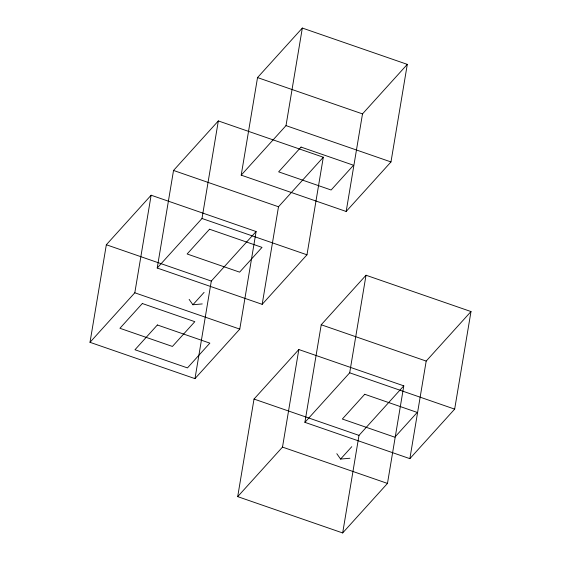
<?xml version="1.0" encoding="UTF-8"?>
<svg xmlns="http://www.w3.org/2000/svg" width="561" height="561" viewBox="0 0 561 561"><rect width="100%" height="100%" fill="white"/><g stroke="black" fill="none" stroke-linecap="round" stroke-linejoin="round"><path stroke-width="0.84" d="M90.005 342.322L106.338 244.75L151.133 195.214L256.104 231.532L239.778 329.104L194.976 378.633L90.005 342.322L134.808 292.786L151.133 195.214M157.206 268.025L173.531 170.453L218.334 120.924L323.304 157.234L306.979 254.806L262.176 304.335L157.206 268.025L202.002 218.495L218.334 120.924M194.976 378.633L211.308 281.061L256.104 231.532M241.202 175.151L257.534 77.579L302.33 28.05L407.3 64.368L390.975 161.94L346.172 211.469L241.202 175.151L286.005 125.622L302.33 28.05M262.176 304.335L278.501 206.764L323.304 157.234M237.696 496.632L254.021 399.06L298.824 349.531L403.794 385.849L387.469 483.421L342.666 532.95L237.696 496.632L282.499 447.103L298.824 349.531M304.896 422.335L321.222 324.763L366.024 275.234L470.995 311.551L454.662 409.123L409.867 458.653L304.896 422.335L349.692 372.806L366.024 275.234M346.172 211.469L362.504 113.897L407.3 64.368M342.666 532.95L358.998 435.378L403.794 385.849M409.867 458.653L426.192 361.081L470.995 311.551M189.134 299.392L192.893 304.756L204.092 292.372M336.817 453.702L340.583 459.073L351.782 446.689M192.893 304.756L202.255 303.929M340.583 459.073L349.938 458.246M257.534 77.579L362.504 113.897M286.005 125.622L390.975 161.94M173.531 170.453L278.501 206.764M202.002 218.495L306.979 254.806M106.338 244.75L211.308 281.061M321.222 324.763L426.192 361.081M134.808 292.786L239.778 329.104M349.692 372.806L454.662 409.123M254.021 399.06L358.998 435.378M282.499 447.103L387.469 483.421M142.326 303.522L119.928 328.283L172.416 346.446L194.814 321.677L142.326 303.522M209.526 229.225L187.129 253.986L239.61 272.148L262.015 247.38L209.526 229.225M301.047 147.08L278.649 171.848L331.13 190.004L353.535 165.243L301.047 147.08M157.368 324.98L134.97 349.748L187.458 367.904L209.856 343.136L157.368 324.98M364.734 394.271L342.336 419.032L394.825 437.194L417.223 412.426L364.734 394.271"/></g></svg>
